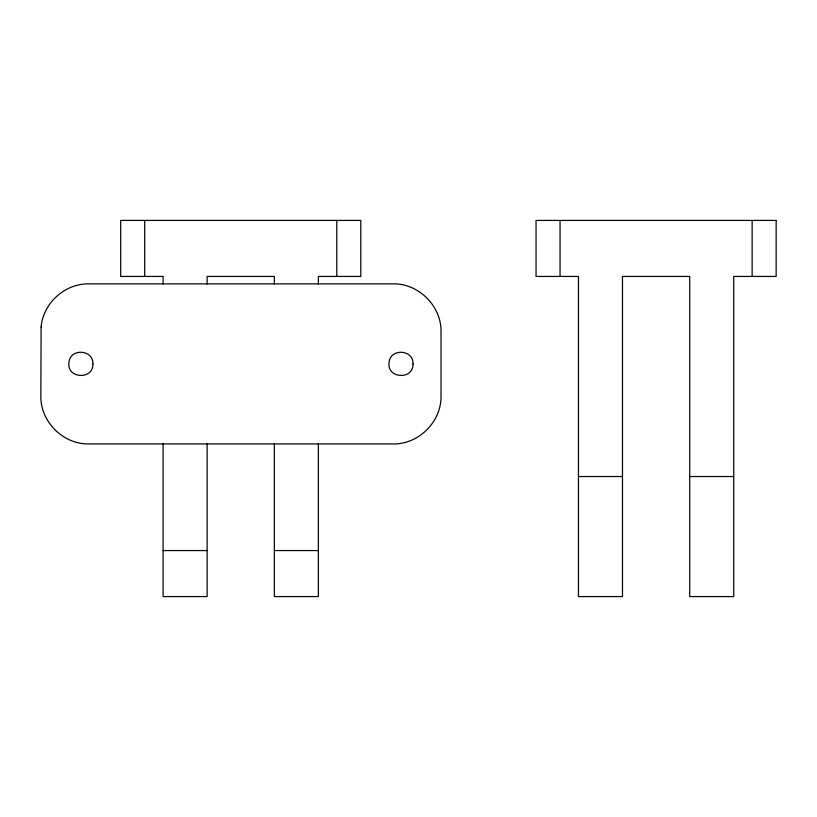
<?xml version="1.0" encoding="UTF-8"?>
<svg xmlns="http://www.w3.org/2000/svg" width="817" height="817" viewBox="0 0 817 817"><rect width="100%" height="100%" fill="white"/><g stroke="black" fill="none" stroke-linecap="round" stroke-linejoin="round"><path stroke-width="1.23" d="M578.456 476.536L622.483 476.536M689.711 476.536L733.727 476.536M163.104 550.566L207.13 550.566M274.359 550.566L318.375 550.566M752.14 220.416L752.14 276.442M560.053 220.416L560.053 276.442M336.788 220.416L336.788 276.442M318.375 284.091L318.375 276.442L360.797 276.442L360.797 220.416L120.691 220.416L120.691 276.442L163.104 276.442L163.104 284.091M318.375 443.468L318.375 596.584L274.359 596.584L274.359 443.468M274.359 284.091L274.359 276.442L207.13 276.442L207.13 284.091M207.13 443.468L207.13 596.584L163.104 596.584L163.104 443.468M144.701 220.416L144.701 276.442M41.116 326.871L40.85 395.918C40.268 421.582 63.205 444.53 88.869 443.937L393.008 443.937C418.672 444.53 441.619 421.582 441.027 395.918L441.027 331.896C441.619 306.222 418.672 283.285 393.008 283.867L88.869 283.867C65.023 283.428 43.158 303.107 41.116 326.871M92.872 363.902C93.455 380.201 66.596 378.741 68.934 362.605C69.864 348.001 93.536 349.278 92.872 363.902M413.014 363.902C413.606 380.201 386.737 378.741 389.076 362.605C390.005 348.001 413.678 349.278 413.014 363.902M776.15 220.416L536.044 220.416L536.044 276.442L578.456 276.442L578.456 596.584L622.483 596.584L622.483 276.442L689.711 276.442L689.711 596.584L733.727 596.584L733.727 276.442L776.15 276.442L776.15 220.416"/></g></svg>
